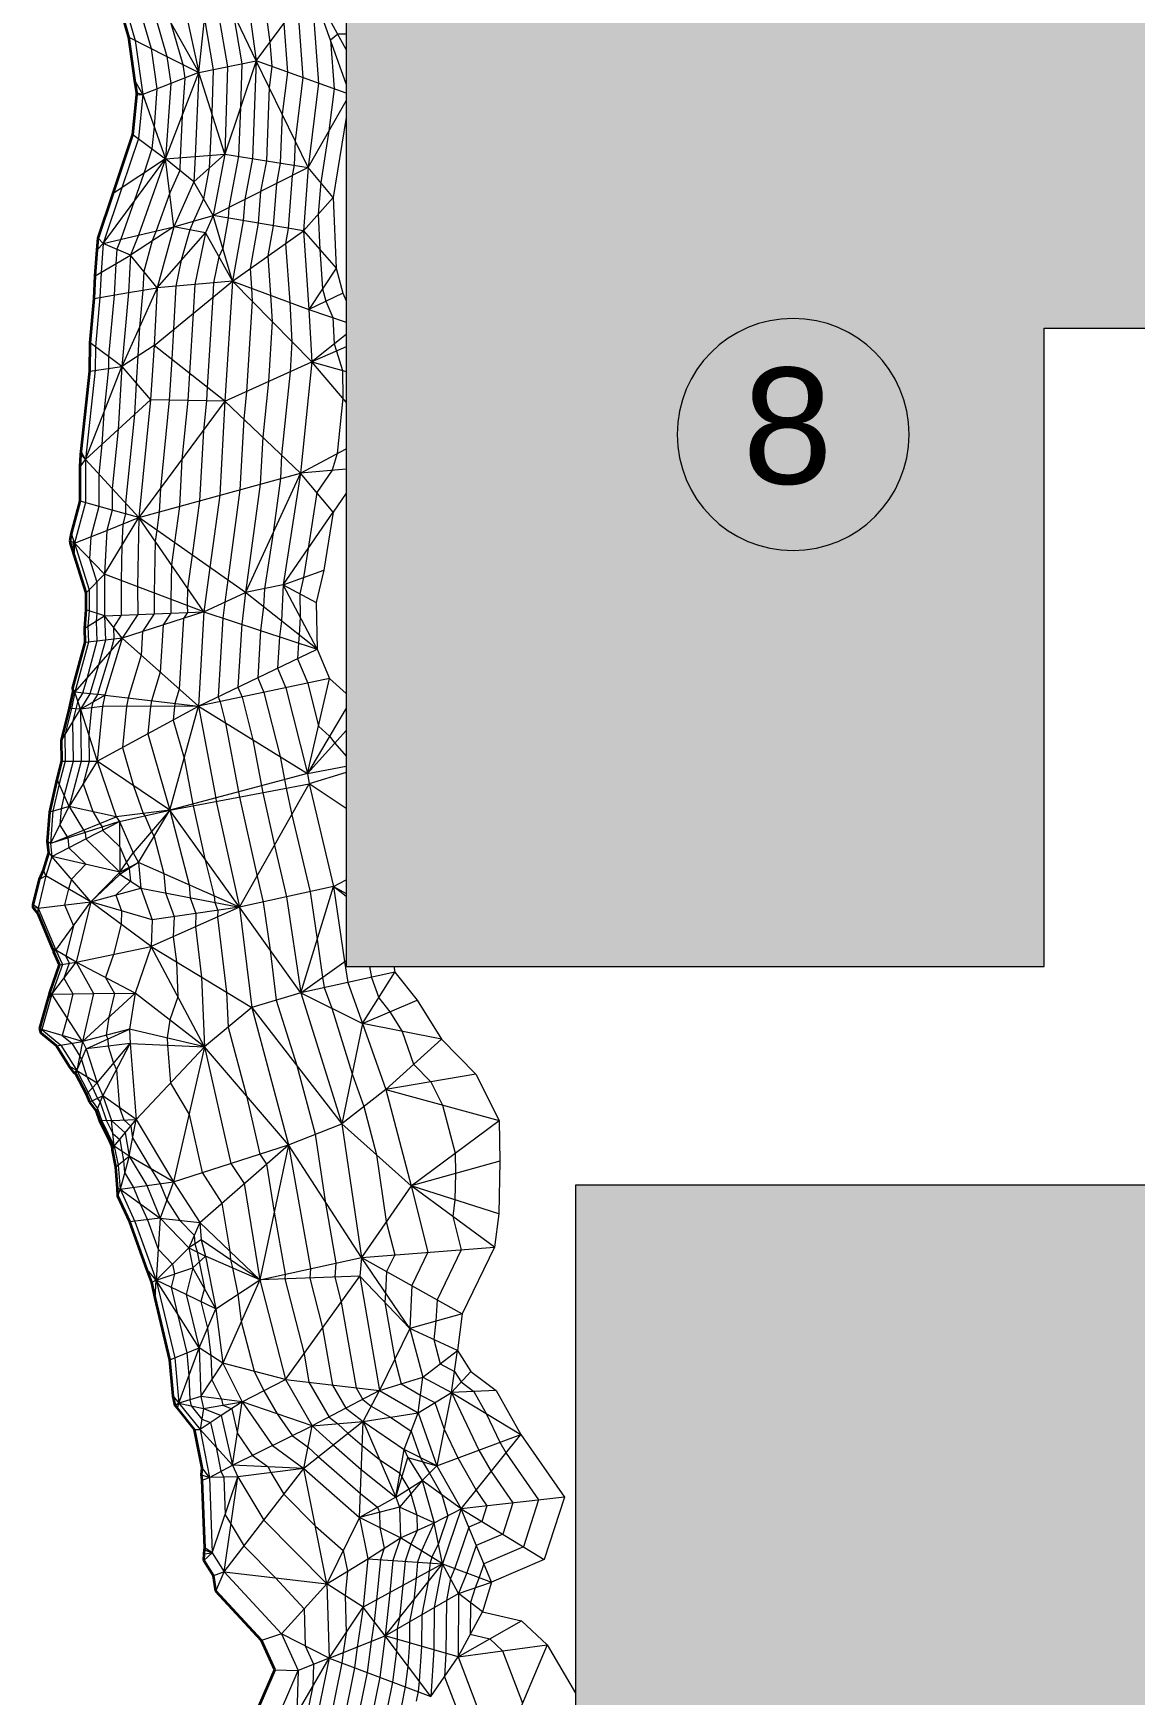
# Model space of a CAD drawing. Header units: millimetres. Extents: x -340184 to 563611, y -309449 to 515683.
# Drawn here: x 29548 to 143528, y 26495 to 198294 of the extents above; entities that cross this region are included whole.
import ezdxf

# ---------------------------------------------------------------- set-up
doc = ezdxf.new("R2010")
doc.units = ezdxf.units.MM
for name, color, linetype, lineweight in [('A-ANNO-NOTE', 131, 'Continuous', 9), ('A-DETL-GENF', 92, 'Continuous', 9), ('A-DETL-THIN', 151, 'Continuous', 9), ('C-TOPO', 7, 'Continuous', 9), ('C-TOPO-FOLD', 70, 'Continuous', 9), ('C-TOPO-MAJR', 7, 'Continuous', 35), ('C-TOPO-MINR', 7, 'Continuous', 9)]:
    doc.layers.add(name, color=color, linetype=linetype, lineweight=lineweight)
doc.styles.add('Arial', font='arial.ttf', dxfattribs={"height": 12000})

# ---------------------------------------------------------------- blocks, each defined once
blk = doc.blocks.new('tag ten be - tag ten be-1891504-BỐ TRÍ PHAO BÈ PA3')
at = {"layer": 'A-ANNO-NOTE'}
for start, end in [(360, 180), (180, 360)]:
    blk.add_arc((0, 0), 4, start, end, dxfattribs=at)

msp = doc.modelspace()

# ---------------------------------------------------------------- hatches: boundary and pattern name
at = {"layer": 'A-DETL-GENF'}
for points in [[(68409, 101789), (134151, 101789), (134151, 167784), (168724, 167784), (168724, 224031), (134151, 224031), (134151, 281789), (61923, 281789), (61923, 101789)], [(85665, -64811), (178855, -64811), (178855, -40811), (159885, -40811), (159885, 79189), (85665, 79189), (85665, -51149)]]:
    msp.add_hatch(color=8, dxfattribs=at).paths.add_polyline_path(points)

# ---------------------------------------------------------------- linework, layer by layer
at = {"layer": 'A-DETL-THIN'}
for p, q in [((61923, 281789), (61923, 101789)), ((134151, 101789), (134151, 167784)), ((134151, 167784), (168724, 167784)), ((61923, 101789), (134151, 101789)), ((159885, 79189), (85665, 79189)), ((85665, 79189), (85665, -64811))]:
    msp.add_line(p, q, dxfattribs=at)
at = {"layer": 'C-TOPO'}
for p, q in [((40904, 204465), (46672, 194224)), ((46672, 194224), (47854, 205368)), ((52615, 195430), (47854, 205368)), ((52615, 195430), (58322, 203151)), ((61923, 193045), (58322, 203151)), ((61923, 196613), (58322, 203151)), ((43383, 195891), (46672, 194224)), ((43235, 185292), (46672, 194224)), ((46672, 194224), (43775, 193094)), ((46672, 194224), (52615, 195430)), ((49358, 185801), (46672, 194224)), ((52615, 195430), (49358, 185801)), ((57994, 184404), (52615, 195430)), ((61923, 192110), (52615, 195430)), ((57994, 184404), (61923, 191303)), ((43235, 185292), (49358, 185801)), ((49358, 185801), (46182, 182923)), ((49358, 185801), (57994, 184404)), ((44104, 178284), (43235, 185292)), ((46182, 182923), (43235, 185292)), ((57994, 184404), (48158, 179438)), ((60592, 181294), (57994, 184404)), ((48158, 179438), (46182, 182923)), ((57502, 177856), (60592, 181294)), ((44104, 178284), (48158, 179438)), ((50162, 172673), (48158, 179438)), ((57502, 177856), (48158, 179438)), ((44104, 178284), (39599, 175341)), ((40440, 177427), (44104, 178284)), ((42367, 171968), (47372, 177661)), ((47372, 177661), (44104, 178284)), ((47372, 177661), (50162, 172673)), ((50162, 172673), (57502, 177856)), ((57502, 177856), (60878, 174002)), ((42367, 171968), (39599, 175341)), ((60878, 174002), (58070, 169740)), ((42367, 171968), (38710, 163828)), ((39403, 171474), (42367, 171968)), ((42049, 166021), (50162, 172673)), ((50162, 172673), (42367, 171968)), ((58364, 164302), (50162, 172673)), ((50162, 172673), (58070, 169740)), ((61570, 171426), (58070, 169740)), ((58070, 169740), (61923, 168429)), ((61923, 167149), (58364, 164302)), ((42049, 166021), (38710, 163828)), ((49390, 160239), (42049, 166021)), ((61923, 165864), (58364, 164302)), ((38710, 163828), (41701, 160403)), ((49390, 160239), (58364, 164302)), ((61923, 160152), (58364, 164302)), ((58364, 164302), (61923, 163324)), ((41701, 160403), (38337, 157306)), ((49390, 160239), (40490, 148210)), ((49390, 160239), (41701, 160403)), ((57210, 152823), (49390, 160239)), ((57210, 152823), (61923, 155316)), ((61923, 153235), (57210, 152823)), ((40490, 148210), (37731, 151210)), ((40490, 148210), (57210, 152823)), ((57210, 152823), (51511, 140458)), ((60579, 148767), (57210, 152823)), ((36924, 142355), (40490, 148210)), ((37161, 146883), (40490, 148210)), ((40490, 148210), (37719, 148986)), ((47209, 138473), (40490, 148210)), ((51511, 140458), (40490, 148210)), ((55424, 141266), (60579, 148767)), ((55424, 141266), (59629, 142772)), ((47209, 138473), (36924, 142355)), ((55424, 141266), (51511, 140458)), ((58941, 134610), (55424, 141266)), ((55424, 141266), (58826, 139426)), ((47209, 138473), (51511, 140458)), ((58941, 134610), (51511, 140458)), ((36934, 138038), (47209, 138473)), ((38760, 135747), (36934, 138038)), ((47209, 138473), (38760, 135747)), ((47209, 138473), (58941, 134610)), ((36316, 132948), (38760, 135747)), ((38760, 135747), (37015, 135538)), ((46634, 128699), (38760, 135747)), ((46634, 128699), (58941, 134610)), ((60216, 131561), (46634, 128699)), ((57928, 121765), (60216, 131561)), ((34442, 128389), (36966, 129845)), ((36966, 129845), (35419, 129997)), ((36966, 129845), (46634, 128699)), ((36731, 128663), (34442, 128389)), ((34442, 128389), (36174, 123037)), ((36174, 123037), (46634, 128699)), ((46634, 128699), (36731, 128663)), ((43683, 117944), (46634, 128699)), ((46634, 128699), (57928, 121765)), ((61923, 128502), (57928, 121765)), ((57928, 121765), (61923, 126201)), ((36174, 123037), (33269, 118349)), ((34511, 123029), (36174, 123037)), ((43683, 117944), (36174, 123037)), ((57928, 121765), (61923, 122515)), ((57928, 121765), (43683, 117944)), ((43683, 117944), (58114, 120674)), ((50902, 107923), (58114, 120674)), ((61923, 121847), (58114, 120674)), ((61923, 118147), (58114, 120674)), ((38134, 117271), (33269, 118349)), ((34744, 115886), (38134, 117271)), ((43683, 117944), (38134, 117271)), ((38478, 116802), (43683, 117944)), ((43683, 117944), (39874, 113558)), ((40443, 112544), (43683, 117944)), ((50902, 107923), (43683, 117944)), ((38478, 116802), (34916, 115651)), ((34978, 114988), (38478, 116802)), ((38478, 116802), (38517, 111557)), ((38517, 111557), (39874, 113558)), ((38517, 111557), (40443, 112544)), ((40443, 112544), (38528, 111309)), ((50902, 107923), (40443, 112544)), ((40700, 109898), (38528, 111309)), ((60621, 110064), (50902, 107923)), ((57225, 99080), (60621, 110064)), ((60621, 110064), (61923, 110741)), ((61923, 109018), (60621, 110064)), ((60621, 110064), (61923, 109347)), ((35509, 108481), (40700, 109898)), ((41758, 103850), (35509, 108481)), ((41856, 106632), (35509, 108481)), ((40700, 109898), (50902, 107923)), ((50902, 107923), (41758, 103850)), ((50902, 107923), (41856, 106632)), ((57225, 99080), (50902, 107923)), ((33983, 102244), (41758, 103850)), ((47288, 93502), (41758, 103850)), ((41758, 103850), (52165, 97553)), ((40099, 99045), (33983, 102244)), ((57225, 99080), (61923, 102433)), ((66972, 101194), (57225, 99080)), ((63635, 95887), (66972, 101194)), ((34660, 94037), (40099, 99045)), ((35790, 98988), (40099, 99045)), ((47288, 93502), (40099, 99045)), ((57225, 99080), (52165, 97553)), ((57225, 99080), (63635, 95887)), ((63635, 95887), (69263, 98299)), ((52165, 97553), (47288, 93502)), ((52165, 97553), (61494, 85536)), ((39508, 95325), (34660, 94037)), ((35029, 93269), (39508, 95325)), ((47288, 93502), (39508, 95325)), ((63635, 95887), (61494, 85536)), ((71795, 94291), (63635, 95887)), ((39579, 93839), (35029, 93269)), ((36157, 89758), (39579, 93839)), ((36759, 88411), (39579, 93839)), ((39579, 93839), (47288, 93502)), ((40197, 85983), (47288, 93502)), ((47288, 93502), (44050, 79517)), ((55975, 83368), (47288, 93502)), ((71795, 94291), (66022, 89076)), ((75360, 90669), (66022, 89076)), ((40197, 85983), (36759, 88411)), ((66022, 89076), (61494, 85536)), ((66022, 89076), (77775, 85866)), ((37641, 85867), (40197, 85983)), ((39066, 84597), (40197, 85983)), ((39478, 82193), (40197, 85983)), ((55975, 83368), (61494, 85536)), ((61494, 85536), (68642, 79126)), ((68642, 79126), (77775, 85866)), ((44050, 79517), (55975, 83368)), ((46782, 75315), (55975, 83368)), ((55975, 83368), (52987, 69399)), ((63507, 71724), (55975, 83368)), ((44050, 79517), (39478, 82193)), ((77829, 81664), (68642, 79126)), ((41293, 79144), (44050, 79517)), ((44050, 79517), (42672, 75759)), ((68642, 79126), (63507, 71724)), ((77283, 72765), (68642, 79126)), ((77724, 76232), (68642, 79126)), ((42672, 75759), (46782, 75315)), ((46782, 75315), (45635, 72708)), ((52987, 69399), (46782, 75315)), ((46939, 73517), (45635, 72708)), ((45635, 72708), (47368, 71856)), ((52987, 69399), (46939, 73517)), ((63507, 71724), (77283, 72765)), ((46075, 70642), (47368, 71856)), ((48442, 66411), (46075, 70642)), ((52987, 69399), (47368, 71856)), ((52987, 69399), (63507, 71724)), ((68512, 64366), (63507, 71724)), ((63507, 71724), (73937, 65889)), ((48442, 66411), (52987, 69399)), ((52987, 69399), (49162, 60797)), ((63348, 69764), (52987, 69399)), ((55642, 59088), (63348, 69764)), ((68512, 64366), (63348, 69764)), ((48442, 66411), (45358, 67886)), ((46715, 62368), (48442, 66411)), ((73937, 65889), (68512, 64366)), ((68512, 64366), (65390, 57941)), ((73457, 62086), (68512, 64366)), ((49162, 60797), (46715, 62368)), ((69870, 59324), (73457, 62086)), ((72826, 57759), (73457, 62086)), ((46887, 57339), (49162, 60797)), ((55642, 59088), (49162, 60797)), ((51176, 56778), (55642, 59088)), ((55642, 59088), (65390, 57941)), ((65390, 57941), (69870, 59324)), ((69388, 55645), (69870, 59324)), ((72826, 57759), (74815, 59927)), ((51176, 56778), (46887, 57339)), ((47165, 56083), (51176, 56778)), ((51176, 56778), (48998, 55355)), ((50161, 50234), (51176, 56778)), ((58428, 54303), (51176, 56778)), ((65390, 57941), (58428, 54303)), ((63674, 54734), (65390, 57941)), ((69388, 55645), (72826, 57759)), ((72826, 57759), (71300, 50166)), ((77447, 57966), (72826, 57759)), ((72826, 57759), (80017, 53410)), ((63674, 54734), (69388, 55645)), ((67930, 51846), (69388, 55645)), ((50161, 50234), (58428, 54303)), ((63674, 54734), (57540, 49897)), ((57540, 49897), (58428, 54303)), ((58428, 54303), (63674, 54734)), ((63313, 44840), (63674, 54734)), ((63674, 54734), (67056, 46939)), ((71300, 50166), (80017, 53410)), ((73829, 45720), (80017, 53410)), ((67056, 46939), (67930, 51846)), ((71300, 50166), (67930, 51846)), ((57540, 49897), (50161, 50234)), ((57540, 49897), (50736, 49041)), ((53425, 44543), (57540, 49897)), ((59945, 37960), (57540, 49897)), ((67056, 46939), (68326, 51033)), ((68326, 51033), (71300, 50166)), ((69799, 48643), (71300, 50166)), ((67056, 46939), (69799, 48643)), ((69799, 48643), (67460, 45905)), ((73829, 45720), (69799, 48643)), ((67056, 46939), (63313, 44840)), ((84503, 46939), (73829, 45720)), ((63313, 44840), (59945, 37960)), ((67460, 45905), (63313, 44840)), ((67538, 42727), (63313, 44840)), ((71046, 44257), (67460, 45905)), ((71046, 44257), (73829, 45720)), ((76961, 38133), (73829, 45720)), ((73829, 45720), (82425, 40487)), ((67538, 42727), (71046, 44257)), ((71898, 40048), (71046, 44257)), ((64183, 40560), (67538, 42727)), ((71898, 40048), (67538, 42727)), ((59945, 37960), (64183, 40560)), ((71898, 40048), (63703, 35541)), ((64183, 40560), (71898, 40048)), ((65951, 32575), (71898, 40048)), ((73563, 36983), (71898, 40048)), ((71898, 40048), (76961, 38133)), ((63703, 35541), (59945, 37960)), ((73563, 36983), (76961, 38133)), ((65951, 32575), (73563, 36983)), ((76022, 35087), (73563, 36983)), ((60156, 30282), (63703, 35541)), ((65951, 32575), (63703, 35541)), ((73503, 30406), (76022, 35087)), ((73503, 30406), (80078, 34152)), ((60156, 30282), (65951, 32575)), ((70681, 26325), (65951, 32575)), ((73503, 30406), (65951, 32575)), ((73503, 30406), (82714, 31642)), ((82714, 31642), (77636, 19594)), ((60156, 30282), (70681, 26325)), ((70681, 26325), (73503, 30406))]:
    msp.add_line(p, q, dxfattribs=at)
at = {"layer": 'C-TOPO', "lineweight": 35}
for p, q in [((39435, 197891), (38444, 201320)), ((40062, 193416), (39435, 197891)), ((40286, 192142), (40062, 193416)), ((39873, 187816), (40273, 191928)), ((40273, 191928), (40286, 192142)), ((37829, 181709), (39873, 187816)), ((36266, 177120), (37829, 181709)), ((36150, 175912), (36266, 177120)), ((35964, 173201), (36150, 175912)), ((35847, 170881), (35964, 173201)), ((35430, 166293), (35847, 170881)), ((35423, 163368), (35430, 166293)), ((34525, 155057), (35423, 163368)), ((34414, 153475), (34478, 154722)), ((34478, 154722), (34525, 155057)), ((34395, 149917), (34414, 153475)), ((33502, 146553), (34395, 149917)), ((33375, 145807), (33502, 146553)), ((33446, 145416), (33375, 145807)), ((33618, 144928), (33446, 145416)), ((33819, 144270), (33618, 144928)), ((35027, 140416), (33819, 144270)), ((35032, 138689), (35027, 140416)), ((34873, 136787), (35032, 138689)), ((34922, 135287), (34873, 136787)), ((33663, 130626), (34922, 135287)), ((33699, 130283), (33663, 130626)), ((33307, 128479), (33658, 130052)), ((33658, 130052), (33697, 130182)), ((33697, 130182), (33699, 130283)), ((32488, 125163), (33307, 128479)), ((32515, 123019), (32488, 125163)), ((32019, 121148), (32515, 123019)), ((31252, 117752), (32019, 121148)), ((31041, 114736), (31252, 117752)), ((30599, 111748), (31153, 113541)), ((31153, 113541), (31041, 114736)), ((30184, 110840), (30599, 111748)), ((29548, 108166), (30184, 110840)), ((29554, 107868), (29548, 108166)), ((30064, 107234), (29554, 107868)), ((31526, 103754), (30064, 107234)), ((31679, 103386), (31526, 103754)), ((31676, 103295), (31679, 103386)), ((32277, 101969), (31676, 103295)), ((31306, 99194), (32277, 101969)), ((30225, 95392), (31062, 98304)), ((31062, 98304), (31163, 98660)), ((31163, 98660), (31266, 99075)), ((31266, 99075), (31306, 99194)), ((30381, 94893), (30225, 95392)), ((31961, 93593), (30381, 94893)), ((33274, 91488), (31961, 93593)), ((33763, 90842), (33274, 91488)), ((33987, 90616), (33763, 90842)), ((35052, 88588), (33987, 90616)), ((35413, 87780), (35052, 88588)), ((36083, 86841), (35413, 87780)), ((36435, 85823), (36083, 86841)), ((37474, 83727), (36435, 85823)), ((37728, 83173), (37474, 83727)), ((37745, 82828), (37728, 83173)), ((38103, 81071), (37745, 82828)), ((38286, 78832), (38103, 81071)), ((38317, 78042), (38286, 78832)), ((39536, 75379), (38317, 78042)), ((41308, 70515), (39536, 75379)), ((41818, 69109), (41308, 70515)), ((42157, 67551), (41818, 69109)), ((43699, 61130), (42157, 67551)), ((44034, 57379), (43699, 61130)), ((44242, 56399), (44034, 57379)), ((44483, 56112), (44242, 56399)), ((46243, 53939), (44483, 56112)), ((47015, 49950), (46243, 53939)), ((46972, 49244), (47015, 49950)), ((47043, 48679), (46972, 49244)), ((47306, 41694), (47043, 48679)), ((47223, 41082), (47287, 41497)), ((47287, 41497), (47306, 41694)), ((47205, 40376), (47223, 41082)), ((48193, 38779), (47205, 40376)), ((48432, 37208), (48193, 38779)), ((53170, 32101), (48432, 37208)), ((54546, 29071), (53170, 32101)), ((52387, 24071), (54546, 29071))]:
    msp.add_line(p, q, dxfattribs=at)
at = {"layer": 'C-TOPO-FOLD'}
for p, q in [((39435, 197891), (43383, 195891)), ((40877, 191964), (40062, 193416)), ((43775, 193094), (40877, 191964)), ((40273, 191928), (40877, 191964)), ((40286, 192142), (40877, 191964)), ((40877, 191964), (43235, 185292)), ((39873, 187816), (43235, 185292)), ((36776, 176570), (43235, 185292)), ((43235, 185292), (37829, 181709)), ((36776, 176570), (36266, 177120)), ((36776, 176570), (40440, 177427)), ((35964, 173201), (39599, 175341)), ((36776, 176570), (36150, 175912)), ((39599, 175341), (36776, 176570)), ((35847, 170881), (39403, 171474)), ((38710, 163828), (35430, 166293)), ((34972, 154210), (38710, 163828)), ((35423, 163368), (38710, 163828)), ((38337, 157306), (34972, 154210)), ((34972, 154210), (34478, 154722)), ((34972, 154210), (34525, 155057)), ((34414, 153475), (34972, 154210)), ((37731, 151210), (34972, 154210)), ((37719, 148986), (34395, 149917)), ((33833, 145556), (33502, 146553)), ((33833, 145556), (37161, 146883)), ((33833, 145556), (33375, 145807)), ((33446, 145416), (33833, 145556)), ((33618, 144928), (33833, 145556)), ((33819, 144270), (33833, 145556)), ((33833, 145556), (36924, 142355)), ((36924, 142355), (35027, 140416)), ((34873, 136787), (36934, 138038)), ((36934, 138038), (35032, 138689)), ((37015, 135538), (34922, 135287)), ((33872, 130150), (36316, 132948)), ((33872, 130150), (33663, 130626)), ((33872, 130150), (33658, 130052)), ((33697, 130182), (33872, 130150)), ((33872, 130150), (33699, 130283)), ((34442, 128389), (33872, 130150)), ((35419, 129997), (33872, 130150)), ((32488, 125163), (34442, 128389)), ((34442, 128389), (33307, 128479)), ((32515, 123019), (34511, 123029)), ((33269, 118349), (32019, 121148)), ((33269, 118349), (31252, 117752)), ((31354, 114501), (33269, 118349)), ((31354, 114501), (34744, 115886)), ((34916, 115651), (31354, 114501)), ((31354, 114501), (31041, 114736)), ((31153, 113541), (31479, 113173)), ((31479, 113173), (34978, 114988)), ((30863, 111181), (30599, 111748)), ((35509, 108481), (31479, 113173)), ((38517, 111557), (31479, 113173)), ((30184, 110840), (30863, 111181)), ((35509, 108481), (30863, 111181)), ((35509, 108481), (38517, 111557)), ((30068, 107839), (35509, 108481)), ((31894, 103488), (35509, 108481)), ((30068, 107839), (29548, 108166)), ((30068, 107839), (29554, 107868)), ((30064, 107234), (30068, 107839)), ((31526, 103754), (31894, 103488)), ((31894, 103488), (31676, 103295)), ((31679, 103386), (31894, 103488)), ((33983, 102244), (31894, 103488)), ((31482, 98931), (33983, 102244)), ((32277, 101969), (33983, 102244)), ((31062, 98304), (31482, 98931)), ((31163, 98660), (31482, 98931)), ((31482, 98931), (31266, 99075)), ((31482, 98931), (31306, 99194)), ((31482, 98931), (35790, 98988)), ((34660, 94037), (31482, 98931)), ((30436, 95292), (30225, 95392)), ((30381, 94893), (30436, 95292)), ((34660, 94037), (30436, 95292)), ((31961, 93593), (34660, 94037)), ((34660, 94037), (34053, 91036)), ((34053, 91036), (35029, 93269)), ((34053, 91036), (33274, 91488)), ((33763, 90842), (34053, 91036)), ((33987, 90616), (34053, 91036)), ((34053, 91036), (36157, 89758)), ((35052, 88588), (36157, 89758)), ((36759, 88411), (35413, 87780)), ((36083, 86841), (36759, 88411)), ((37641, 85867), (36435, 85823)), ((37935, 83210), (37641, 85867)), ((37935, 83210), (39066, 84597)), ((37474, 83727), (37935, 83210)), ((37935, 83210), (37728, 83173)), ((37935, 83210), (37745, 82828)), ((39478, 82193), (37935, 83210)), ((38103, 81071), (39478, 82193)), ((39478, 82193), (38535, 78771)), ((38535, 78771), (41293, 79144)), ((38535, 78771), (38286, 78832)), ((38317, 78042), (38535, 78771)), ((38535, 78771), (42672, 75759)), ((42672, 75759), (39536, 75379)), ((42672, 75759), (42274, 69362)), ((45635, 72708), (42274, 69362)), ((42274, 69362), (41308, 70515)), ((42274, 69362), (46075, 70642)), ((42274, 69362), (41818, 69109)), ((42157, 67551), (42274, 69362)), ((46715, 62368), (42274, 69362)), ((45358, 67886), (42274, 69362)), ((43699, 61130), (46715, 62368)), ((44620, 56648), (46715, 62368)), ((44034, 57379), (44620, 56648)), ((46887, 57339), (44620, 56648)), ((44620, 56648), (44242, 56399)), ((44483, 56112), (44620, 56648)), ((44620, 56648), (47165, 56083)), ((47165, 56083), (46820, 53932)), ((48998, 55355), (46820, 53932)), ((46243, 53939), (46820, 53932)), ((50161, 50234), (46820, 53932)), ((47785, 48946), (47015, 49950)), ((47785, 48946), (50161, 50234)), ((46972, 49244), (47785, 48946)), ((47043, 48679), (47785, 48946)), ((50736, 49041), (47785, 48946)), ((48077, 41185), (50736, 49041)), ((49311, 39189), (50736, 49041)), ((49311, 39189), (53425, 44543)), ((47287, 41497), (48077, 41185)), ((48077, 41185), (47306, 41694)), ((47205, 40376), (48077, 41185)), ((47223, 41082), (48077, 41185)), ((49311, 39189), (48193, 38779)), ((48432, 37208), (49311, 39189)), ((49311, 39189), (59945, 37960)), ((55233, 32806), (59945, 37960)), ((55233, 32806), (53170, 32101)), ((60156, 30282), (55233, 32806)), ((56826, 24529), (60156, 30282)), ((60156, 30282), (56954, 29018)), ((54254, 22768), (56954, 29018)), ((54546, 29071), (56954, 29018))]:
    msp.add_line(p, q, dxfattribs=at)
at = {"layer": 'C-TOPO-MAJR', "lineweight": 9}
for p, q in [((40904, 204465), (43383, 195891)), ((44379, 204916), (46672, 194224)), ((47854, 205368), (49643, 194827)), ((51343, 204629), (52615, 195430)), ((58322, 203151), (59075, 193126)), ((38854, 201844), (40093, 197557)), ((55468, 199291), (55845, 194278)), ((40093, 197557), (40877, 191964)), ((43383, 195891), (43775, 193094)), ((46672, 194224), (46297, 185546)), ((49643, 194827), (49358, 185801)), ((52615, 195430), (52237, 185335)), ((55845, 194278), (55304, 189917)), ((43775, 193094), (43235, 185292)), ((59075, 193126), (57994, 184404)), ((40877, 191964), (40434, 187395)), ((55304, 189917), (55115, 184870)), ((61923, 189592), (60592, 181294)), ((40434, 187395), (38730, 182306)), ((46297, 185546), (46182, 182923)), ((49358, 185801), (48158, 179438)), ((43235, 185292), (40440, 177427)), ((52237, 185335), (51437, 181093)), ((55115, 184870), (54715, 182749)), ((57994, 184404), (57502, 177856)), ((38730, 182306), (36776, 176570)), ((46182, 182923), (44104, 178284)), ((54715, 182749), (54387, 178384)), ((51437, 181093), (51273, 178911)), ((60592, 181294), (60878, 174002)), ((48158, 179438), (47372, 177661)), ((51273, 178911), (50162, 172673)), ((40440, 177427), (39599, 175341)), ((44104, 178284), (42367, 171968)), ((47372, 177661), (46264, 172320)), ((54387, 178384), (53832, 175265)), ((57502, 177856), (58070, 169740)), ((36776, 176570), (36570, 173558)), ((39599, 175341), (39403, 171474)), ((53832, 175265), (54116, 171207)), ((36570, 173558), (36439, 170980)), ((60878, 174002), (61570, 171426)), ((42367, 171968), (42049, 166021)), ((46264, 172320), (46105, 169347)), ((50162, 172673), (49390, 160239)), ((36439, 170980), (35977, 165882)), ((39403, 171474), (38710, 163828)), ((54116, 171207), (54263, 168487)), ((61570, 171426), (61923, 170617)), ((46105, 169347), (45720, 163130)), ((54263, 168487), (53877, 162271)), ((58070, 169740), (58364, 164302)), ((35977, 165882), (35971, 163444)), ((42049, 166021), (41701, 160403)), ((35971, 163444), (34972, 154210)), ((38710, 163828), (38337, 157306)), ((58364, 164302), (57210, 152823)), ((45720, 163130), (45546, 160321)), ((53877, 162271), (53300, 156531)), ((41701, 160403), (40490, 148210)), ((45546, 160321), (44940, 154224)), ((49390, 160239), (48850, 150516)), ((38337, 157306), (37731, 151210)), ((53300, 156531), (53030, 151670)), ((34972, 154210), (34949, 149762)), ((44940, 154224), (44670, 149363)), ((37731, 151210), (37719, 148986)), ((53030, 151670), (51511, 140458)), ((57210, 152823), (55424, 141266)), ((34949, 149762), (33833, 145556)), ((48850, 150516), (47837, 143042)), ((61923, 150724), (60579, 148767)), ((37719, 148986), (37161, 146883)), ((40490, 148210), (40352, 141061)), ((44670, 149363), (44164, 145626)), ((60579, 148767), (59629, 142772)), ((37161, 146883), (36924, 142355)), ((33833, 145556), (35343, 140739)), ((44164, 145626), (43849, 143341)), ((43849, 143341), (43780, 139767)), ((47837, 143042), (47209, 138473)), ((59629, 142772), (58826, 139426)), ((36924, 142355), (36934, 138038)), ((40352, 141061), (40359, 138183)), ((55424, 141266), (55226, 137534)), ((35343, 140739), (35349, 138580)), ((43780, 139767), (43784, 138328)), ((51511, 140458), (51119, 137185)), ((58826, 139426), (58941, 134610)), ((35349, 138580), (35217, 136996)), ((36934, 138038), (37015, 135538)), ((40359, 138183), (38760, 135747)), ((43784, 138328), (42984, 137110)), ((47209, 138473), (46634, 128699)), ((55226, 137534), (55030, 135898)), ((35217, 136996), (35271, 135329)), ((38760, 135747), (36966, 129845)), ((42984, 137110), (42697, 132223)), ((51119, 137185), (50737, 130669)), ((55030, 135898), (54839, 132639)), ((35271, 135329), (33872, 130150)), ((37015, 135538), (36316, 132948)), ((58941, 134610), (60216, 131561)), ((36316, 132948), (35419, 129997)), ((54839, 132639), (55689, 130607)), ((42697, 132223), (41800, 129272)), ((50737, 130669), (51162, 129653)), ((55689, 130607), (57928, 121765)), ((60216, 131561), (61923, 130011)), ((33872, 130150), (33496, 128464)), ((35419, 129997), (34442, 128389)), ((36966, 129845), (36731, 128663)), ((41800, 129272), (41683, 128681)), ((51162, 129653), (52281, 125232)), ((33496, 128464), (32814, 125701)), ((34442, 128389), (34511, 123029)), ((36731, 128663), (36174, 123037)), ((41683, 128681), (41404, 125868)), ((46634, 128699), (48432, 119217)), ((32814, 125701), (32848, 123021)), ((41404, 125868), (43683, 117944)), ((52281, 125232), (53180, 120491)), ((32848, 123021), (32227, 120681)), ((34511, 123029), (33269, 118349)), ((36174, 123037), (38134, 117271)), ((32227, 120681), (31588, 117851)), ((53180, 120491), (53304, 119764)), ((57928, 121765), (58114, 120674)), ((58114, 120674), (60621, 110064)), ((48432, 119217), (48493, 118854)), ((48493, 118854), (50902, 107923)), ((53304, 119764), (54508, 114299)), ((31588, 117851), (31354, 114501)), ((33269, 118349), (34744, 115886)), ((38134, 117271), (38478, 116802)), ((43683, 117944), (45673, 110233)), ((34744, 115886), (34916, 115651)), ((34916, 115651), (34978, 114988)), ((38478, 116802), (39874, 113558)), ((31354, 114501), (31479, 113173)), ((34978, 114988), (38517, 111557)), ((39874, 113558), (40443, 112544)), ((54508, 114299), (55761, 108994)), ((31479, 113173), (30863, 111181)), ((40443, 112544), (40700, 109898)), ((30863, 111181), (30068, 107839)), ((35509, 108481), (38528, 111309)), ((38528, 111309), (38517, 111557)), ((45673, 110233), (45801, 108910)), ((60621, 110064), (61745, 102306)), ((35509, 108481), (33983, 102244)), ((40700, 109898), (41856, 106632)), ((45801, 108910), (46379, 107277)), ((55761, 108994), (57225, 99080)), ((30068, 107839), (31894, 103488)), ((41856, 106632), (41758, 103850)), ((46379, 107277), (46330, 105886)), ((50902, 107923), (52165, 97553)), ((46330, 105886), (46961, 100701)), ((31894, 103488), (32562, 102015)), ((41758, 103850), (40099, 99045)), ((32562, 102015), (31482, 98931)), ((33983, 102244), (35790, 98988)), ((61745, 102306), (62098, 100137)), ((66874, 101789), (66972, 101194)), ((46961, 100701), (47288, 93502)), ((62098, 100137), (63635, 95887)), ((66972, 101194), (69263, 98299)), ((31482, 98931), (30436, 95292)), ((35790, 98988), (34660, 94037)), ((40099, 99045), (39508, 95325)), ((57225, 99080), (61494, 85536)), ((69263, 98299), (71795, 94291)), ((52165, 97553), (55975, 83368)), ((30436, 95292), (32411, 93667)), ((39508, 95325), (39579, 93839)), ((63635, 95887), (66022, 89076)), ((32411, 93667), (34053, 91036)), ((34660, 94037), (35029, 93269)), ((35029, 93269), (36157, 89758)), ((39579, 93839), (40197, 85983)), ((47288, 93502), (50013, 81442)), ((71795, 94291), (75360, 90669)), ((34053, 91036), (35236, 88783)), ((36157, 89758), (36759, 88411)), ((75360, 90669), (77775, 85866)), ((35236, 88783), (35638, 87885)), ((35638, 87885), (36195, 87102)), ((36759, 88411), (37641, 85867)), ((66022, 89076), (68642, 79126)), ((36195, 87102), (36636, 85830)), ((40197, 85983), (44050, 79517)), ((36636, 85830), (37935, 83210)), ((37641, 85867), (39066, 84597)), ((39066, 84597), (39478, 82193)), ((61494, 85536), (63507, 71724)), ((77775, 85866), (77829, 81664)), ((37935, 83210), (38332, 81258)), ((55975, 83368), (58247, 70561)), ((38332, 81258), (38535, 78771)), ((39478, 82193), (41293, 79144)), ((50013, 81442), (51379, 79342)), ((77829, 81664), (77724, 76232)), ((41293, 79144), (42672, 75759)), ((44050, 79517), (46782, 75315)), ((51379, 79342), (52987, 69399)), ((68642, 79126), (70395, 72244)), ((38535, 78771), (40059, 75443)), ((42672, 75759), (45635, 72708)), ((77724, 76232), (77283, 72765)), ((40059, 75443), (42274, 69362)), ((46782, 75315), (46939, 73517)), ((45635, 72708), (46075, 70642)), ((46939, 73517), (47368, 71856)), ((70395, 72244), (68722, 68806)), ((77283, 72765), (73937, 65889)), ((46075, 70642), (45358, 67886)), ((47368, 71856), (48442, 66411)), ((58247, 70561), (58168, 69582)), ((63507, 71724), (63348, 69764)), ((42274, 69362), (44202, 61337)), ((52987, 69399), (55642, 59088)), ((58168, 69582), (59495, 64426)), ((63348, 69764), (65390, 57941)), ((68722, 68806), (68512, 64366)), ((45358, 67886), (46715, 62368)), ((48442, 66411), (49162, 60797)), ((73937, 65889), (73457, 62086)), ((59495, 64426), (60516, 58514)), ((68512, 64366), (69870, 59324)), ((46715, 62368), (46887, 57339)), ((73457, 62086), (74815, 59927)), ((44202, 61337), (44620, 56648)), ((49162, 60797), (51176, 56778)), ((55642, 59088), (58428, 54303)), ((60516, 58514), (61909, 56122)), ((69870, 59324), (72826, 57759)), ((74815, 59927), (77447, 57966)), ((46887, 57339), (47165, 56083)), ((51176, 56778), (54295, 52268)), ((65390, 57941), (69388, 55645)), ((72826, 57759), (75658, 51788)), ((77447, 57966), (80017, 53410)), ((44620, 56648), (46820, 53932)), ((47165, 56083), (48998, 55355)), ((48998, 55355), (50161, 50234)), ((61909, 56122), (63674, 54734)), ((69388, 55645), (71300, 50166)), ((46820, 53932), (47785, 48946)), ((58428, 54303), (60607, 52316)), ((63674, 54734), (67930, 51846)), ((80017, 53410), (84503, 46939)), ((54295, 52268), (57540, 49897)), ((60607, 52316), (63493, 49787)), ((67930, 51846), (68326, 51033)), ((75658, 51788), (76923, 49565)), ((50161, 50234), (50736, 49041)), ((57540, 49897), (63313, 44840)), ((68326, 51033), (69799, 48643)), ((71300, 50166), (73829, 45720)), ((47785, 48946), (48077, 41185)), ((50736, 49041), (53425, 44543)), ((63493, 49787), (67056, 46939)), ((69799, 48643), (71046, 44257)), ((76923, 49565), (79166, 46330)), ((67056, 46939), (67460, 45905)), ((84503, 46939), (82425, 40487)), ((63313, 44840), (64183, 40560)), ((67460, 45905), (67538, 42727)), ((73829, 45720), (71898, 40048)), ((79166, 46330), (78127, 43104)), ((53425, 44543), (59945, 37960)), ((71046, 44257), (69718, 41387)), ((78127, 43104), (75395, 41927)), ((67538, 42727), (66755, 40389)), ((69718, 41387), (69327, 40219)), ((75395, 41927), (74429, 39090)), ((48077, 41185), (49311, 39189)), ((64183, 40560), (63703, 35541)), ((66755, 40389), (66435, 37043)), ((69327, 40219), (69167, 38546)), ((71898, 40048), (71026, 35514)), ((82425, 40487), (76961, 38133)), ((49311, 39189), (55233, 32806)), ((59945, 37960), (60156, 30282)), ((69167, 38546), (68925, 36312)), ((74429, 39090), (73563, 36983)), ((76961, 38133), (76022, 35087)), ((66435, 37043), (65951, 32575)), ((68925, 36312), (68488, 34045)), ((73563, 36983), (73503, 30406)), ((63703, 35541), (63053, 31428)), ((71026, 35514), (70985, 31129)), ((76022, 35087), (80078, 34152)), ((55233, 32806), (56954, 29018)), ((68488, 34045), (68468, 31852)), ((80078, 34152), (82714, 31642)), ((63053, 31428), (62787, 29292)), ((65951, 32575), (65418, 28303)), ((68468, 31852), (68316, 29450)), ((70985, 31129), (70681, 26325)), ((82714, 31642), (85665, 26665)), ((60156, 30282), (58577, 22502)), ((62787, 29292), (61603, 23458)), ((68316, 29450), (68049, 27314)), ((73503, 30406), (77636, 19594)), ((56954, 29018), (56826, 24529)), ((65418, 28303), (64629, 24414)), ((68049, 27314), (67655, 25369))]:
    msp.add_line(p, q, dxfattribs=at)
at = {"layer": 'C-TOPO-MINR'}
for p, q in [((39879, 203155), (41738, 196724)), ((53088, 204259), (54041, 197360)), ((56895, 201221), (57460, 193702)), ((43788, 199344), (45027, 195057)), ((47263, 199796), (48158, 194526)), ((50234, 200399), (51129, 195129)), ((61051, 198197), (60314, 197562)), ((61923, 198214), (61051, 198197)), ((41738, 196724), (42326, 192529)), ((54041, 197360), (54230, 194854)), ((60314, 197562), (60690, 192550)), ((45027, 195057), (45223, 193659)), ((48158, 194526), (48015, 190012)), ((51129, 195129), (50986, 190615)), ((54230, 194854), (53959, 192674)), ((42326, 192529), (42056, 188628)), ((45223, 193659), (44953, 189758)), ((53959, 192674), (53676, 185102)), ((57460, 193702), (56649, 187161)), ((60690, 192550), (60149, 188189)), ((44953, 189758), (44766, 185419)), ((48015, 190012), (47827, 185673)), ((50986, 190615), (50798, 185568)), ((42056, 188628), (41834, 186344)), ((60149, 188189), (59293, 182849)), ((41834, 186344), (40982, 183799)), ((47827, 185673), (47770, 184362)), ((50798, 185568), (49798, 180266)), ((56649, 187161), (56554, 184637)), ((44709, 184107), (43670, 181788)), ((44766, 185419), (44709, 184107)), ((47770, 184362), (47170, 181180)), ((53676, 185102), (53076, 181921)), ((56554, 184637), (56354, 183576)), ((40982, 183799), (40006, 180931)), ((56354, 183576), (55945, 178120)), ((59293, 182849), (59047, 179575)), ((40006, 180931), (38608, 176999)), ((43670, 181788), (42272, 177856)), ((47170, 181180), (46131, 178861)), ((53076, 181921), (52830, 178647)), ((46131, 178861), (45738, 177972)), ((49716, 179175), (49160, 176056)), ((49798, 180266), (49716, 179175)), ((59047, 179575), (59190, 175929)), ((38608, 176999), (38188, 175956)), ((42272, 177856), (41851, 176813)), ((45738, 177972), (44869, 174814)), ((52830, 178647), (51997, 173969)), ((55945, 178120), (55667, 176561)), ((38188, 175956), (38084, 174450)), ((41851, 176813), (40983, 173655)), ((49160, 176056), (48767, 175167)), ((55667, 176561), (56093, 170473)), ((59190, 175929), (59474, 171871)), ((38084, 174450), (37921, 171227)), ((40983, 173655), (40885, 171721)), ((44869, 174814), (44316, 172144)), ((48767, 175167), (48213, 172497)), ((51997, 173969), (52139, 171940)), ((44316, 172144), (44077, 167684)), ((48213, 172497), (48134, 171010)), ((52139, 171940), (52212, 170580)), ((59474, 171871), (59820, 170583)), ((37921, 171227), (37343, 164855)), ((40885, 171721), (40538, 167898)), ((48134, 171010), (47555, 161685)), ((52212, 170580), (51634, 161255)), ((56093, 170473), (56314, 166395)), ((59820, 170583), (60558, 168894)), ((60558, 168894), (60705, 166175)), ((40538, 167898), (40379, 164924)), ((44077, 167684), (43884, 164576)), ((56314, 166395), (56121, 163286)), ((60705, 166175), (60917, 165423)), ((60917, 165423), (61557, 163425)), ((37340, 163636), (36841, 159019)), ((37343, 164855), (37340, 163636)), ((40379, 164924), (40205, 162115)), ((43884, 164576), (43623, 160362)), ((56121, 163286), (55255, 154677)), ((61557, 163425), (61570, 160564)), ((40205, 162115), (40019, 158855)), ((47555, 161685), (47468, 160280)), ((43623, 160362), (42715, 151217)), ((47468, 160280), (47165, 157232)), ((51634, 161255), (51345, 158385)), ((61570, 160564), (60993, 154824)), ((36841, 159019), (36654, 155758)), ((40019, 158855), (39110, 149710)), ((51345, 158385), (50940, 151093)), ((47165, 157232), (46760, 149940)), ((36654, 155758), (36352, 152710)), ((55255, 154677), (55120, 152246)), ((60993, 154824), (60484, 153109)), ((60484, 153109), (58895, 150795)), ((36352, 152710), (36334, 149374)), ((42715, 151217), (42580, 148786)), ((55120, 152246), (54361, 146640)), ((39110, 149710), (39105, 148598)), ((46760, 149940), (46001, 144334)), ((50940, 151093), (49674, 141750)), ((58895, 150795), (58002, 145017)), ((36334, 149374), (35497, 146220)), ((39105, 148598), (38826, 147546)), ((42580, 148786), (42327, 146918)), ((35497, 146220), (35378, 143956)), ((38826, 147546), (38707, 145282)), ((42327, 146918), (42170, 145776)), ((54361, 146640), (53468, 140862)), ((38707, 145282), (38638, 141708)), ((42170, 145776), (42066, 140414)), ((46001, 144334), (45529, 140907)), ((58002, 145017), (57527, 142019)), ((35378, 143956), (36134, 141547)), ((36134, 141547), (36141, 138309)), ((38638, 141708), (38647, 138110)), ((45529, 140907), (45495, 139120)), ((49674, 141750), (49360, 139466)), ((57527, 142019), (57125, 140346)), ((42066, 140414), (42071, 138255)), ((49360, 139466), (49164, 137829)), ((53468, 140862), (53369, 138996)), ((57125, 140346), (57183, 137938)), ((36141, 138309), (36075, 137517)), ((36075, 137517), (36143, 135433)), ((38647, 138110), (37847, 136892)), ((42071, 138255), (40872, 136428)), ((45096, 137792), (44666, 130461)), ((45496, 138401), (45096, 137792)), ((45495, 139120), (45496, 138401)), ((49164, 137829), (48685, 129684)), ((53369, 138996), (53075, 136541)), ((57183, 137938), (57083, 136072)), ((37847, 136892), (37888, 135642)), ((40872, 136428), (40728, 133985)), ((53075, 136541), (52788, 131654)), ((57083, 136072), (56985, 135254)), ((36143, 135433), (35094, 131549)), ((37538, 134347), (36193, 129921)), ((37888, 135642), (37538, 134347)), ((56985, 135254), (56890, 133625)), ((40728, 133985), (39383, 129558)), ((56890, 133625), (57953, 131084)), ((35094, 131549), (34646, 130073)), ((52788, 131654), (53425, 130130)), ((57953, 131084), (59072, 126663)), ((34157, 129269), (33969, 128426)), ((34646, 130073), (34157, 129269)), ((35704, 129117), (35587, 128526)), ((36193, 129921), (35704, 129117)), ((39383, 129558), (39207, 128672)), ((44217, 128985), (44159, 128690)), ((44666, 130461), (44217, 128985)), ((48685, 129684), (48898, 129176)), ((48898, 129176), (49458, 126965)), ((53425, 130130), (55105, 123499)), ((33969, 128426), (33628, 127045)), ((35587, 128526), (35308, 125713)), ((39207, 128672), (38789, 124453)), ((44159, 128690), (44019, 127283)), ((44019, 127283), (45159, 123321)), ((33628, 127045), (33679, 123025)), ((35308, 125713), (35342, 123033)), ((49458, 126965), (50806, 119854)), ((59072, 126663), (60217, 125624)), ((60217, 125624), (60743, 124891)), ((38789, 124453), (39929, 120490)), ((60743, 124891), (61923, 123546)), ((33679, 123025), (32748, 119515)), ((35342, 123033), (34722, 120693)), ((45159, 123321), (46057, 118580)), ((55105, 123499), (55554, 121128)), ((34722, 120693), (35702, 117810)), ((39929, 120490), (40909, 117607)), ((55554, 121128), (55709, 120219)), ((32748, 119515), (32429, 118100)), ((46057, 118580), (46088, 118399)), ((50806, 119854), (50899, 119309)), ((50899, 119309), (52705, 111111)), ((55709, 120219), (56311, 117487)), ((32429, 118100), (32312, 116425)), ((35702, 117810), (36439, 116579)), ((40909, 117607), (41081, 117373)), ((41081, 117373), (41779, 115751)), ((46088, 118399), (47292, 112933)), ((56311, 117487), (58191, 109529)), ((32312, 116425), (33049, 115193)), ((33049, 115193), (33135, 115076)), ((36439, 116579), (36697, 116227)), ((36697, 116227), (36728, 115895)), ((36728, 115895), (38498, 114180)), ((41779, 115751), (42063, 115244)), ((42063, 115244), (43058, 111389)), ((33135, 115076), (33228, 114081)), ((33228, 114081), (34998, 112365)), ((38498, 114180), (39196, 112557)), ((34998, 112365), (33494, 110827)), ((39196, 112557), (39480, 112050)), ((39480, 112050), (39486, 111927)), ((39486, 111927), (39614, 110604)), ((47292, 112933), (48287, 109078)), ((33494, 110827), (33186, 109831)), ((39614, 110604), (38104, 109189)), ((43058, 111389), (43250, 109404)), ((52705, 111111), (53331, 108458)), ((33186, 109831), (32788, 108160)), ((38104, 109189), (38683, 107557)), ((43250, 109404), (44118, 106955)), ((48287, 109078), (48351, 108416)), ((48351, 108416), (48640, 107600)), ((53331, 108458), (54063, 103501)), ((58191, 109529), (58923, 104572)), ((32788, 108160), (33701, 105985)), ((38683, 107557), (38633, 106165)), ((44118, 106955), (44044, 104868)), ((48640, 107600), (48616, 106904)), ((48616, 106904), (49563, 99127)), ((33701, 105985), (32939, 102866)), ((38633, 106165), (37870, 103047)), ((44044, 104868), (44359, 102276)), ((54063, 103501), (54695, 98317)), ((58923, 104572), (59485, 100693)), ((33273, 102130), (32733, 100588)), ((32939, 102866), (33273, 102130)), ((37870, 103047), (37041, 100645)), ((44359, 102276), (44523, 98676)), ((64352, 101789), (64535, 100665)), ((32733, 100588), (33636, 98960)), ((37041, 100645), (37944, 99017)), ((59485, 100693), (59662, 99608)), ((64535, 100665), (65303, 98540)), ((33636, 98960), (33071, 96484)), ((37944, 99017), (37379, 96541)), ((44523, 98676), (43693, 96274)), ((49563, 99127), (49726, 95528)), ((54695, 98317), (56829, 91545)), ((59662, 99608), (60430, 97484)), ((65303, 98540), (66449, 97093)), ((33071, 96484), (32548, 94665)), ((37379, 96541), (37084, 94681)), ((43693, 96274), (43398, 94414)), ((60430, 97484), (62564, 90712)), ((66449, 97093), (67715, 95089)), ((32548, 94665), (33536, 93852)), ((37084, 94681), (37269, 94297)), ((49726, 95528), (51631, 88435)), ((67715, 95089), (68909, 91684)), ((33536, 93852), (34357, 92537)), ((37269, 94297), (37304, 93554)), ((37304, 93554), (37868, 91798)), ((43398, 94414), (43433, 93670)), ((43433, 93670), (43743, 89742)), ((34357, 92537), (34541, 92152)), ((34541, 92152), (35105, 90397)), ((37868, 91798), (38169, 91125)), ((38169, 91125), (38478, 87197)), ((56829, 91545), (58735, 84452)), ((68909, 91684), (70691, 89873)), ((35105, 90397), (35696, 89271)), ((43743, 89742), (45669, 86509)), ((62564, 90712), (63758, 87306)), ((70691, 89873), (71898, 87471)), ((35696, 89271), (36199, 88148)), ((36199, 88148), (36477, 87756)), ((36477, 87756), (37139, 85848)), ((51631, 88435), (52994, 82405)), ((38478, 87197), (38919, 85925)), ((38919, 85925), (39632, 85290)), ((45669, 86509), (47031, 80480)), ((63758, 87306), (65068, 82331)), ((71898, 87471), (73208, 82496)), ((37139, 85848), (37788, 84538)), ((37788, 84538), (38500, 83903)), ((39632, 85290), (39838, 84088)), ((58735, 84452), (59741, 77546)), ((38500, 83903), (38706, 82702)), ((38706, 82702), (38905, 81726)), ((39838, 84088), (41764, 80855)), ((73208, 82496), (73236, 80395)), ((38905, 81726), (39007, 80482)), ((41764, 80855), (42671, 79330)), ((52994, 82405), (53677, 81355)), ((53677, 81355), (54481, 76384)), ((65068, 82331), (66075, 75425)), ((39007, 80482), (39914, 78957)), ((42671, 79330), (43361, 77638)), ((47031, 80480), (49080, 77328)), ((73236, 80395), (73183, 77679)), ((39914, 78957), (40604, 77265)), ((43361, 77638), (44727, 75537)), ((49080, 77328), (49885, 72357)), ((59741, 77546), (60877, 71142)), ((73183, 77679), (72963, 75946)), ((40604, 77265), (41365, 75601)), ((41365, 75601), (42473, 72560)), ((54481, 76384), (55617, 69980)), ((72963, 75946), (73839, 72505)), ((44727, 75537), (46209, 74012)), ((46209, 74012), (46287, 73112)), ((66075, 75425), (66951, 71984)), ((42473, 72560), (43954, 71035)), ((46287, 73112), (46502, 72282)), ((46502, 72282), (46722, 71249)), ((49885, 72357), (49963, 71458)), ((73839, 72505), (71330, 67347)), ((43954, 71035), (44175, 70002)), ((46722, 71249), (47259, 68527)), ((49963, 71458), (50178, 70627)), ((50178, 70627), (50714, 67905)), ((60877, 71142), (60758, 69673)), ((66951, 71984), (66115, 70265)), ((44175, 70002), (43816, 68624)), ((55617, 69980), (55577, 69490)), ((55577, 69490), (57568, 61757)), ((60758, 69673), (61422, 67095)), ((66115, 70265), (66009, 68045)), ((43816, 68624), (44494, 65865)), ((47259, 68527), (46900, 67149)), ((46900, 67149), (47578, 64389)), ((50714, 67905), (51075, 65098)), ((61422, 67095), (62953, 58228)), ((66009, 68045), (65930, 67065)), ((65930, 67065), (66951, 61153)), ((71330, 67347), (71224, 65127)), ((44494, 65865), (45458, 61852)), ((47578, 64389), (47938, 61583)), ((51075, 65098), (52402, 59943)), ((71224, 65127), (70984, 63226)), ((45458, 61852), (45667, 59508)), ((70984, 63226), (71663, 60705)), ((47938, 61583), (48025, 59068)), ((57568, 61757), (58079, 58801)), ((66951, 61153), (67630, 58632)), ((71663, 60705), (73141, 59922)), ((45667, 59508), (45754, 56994)), ((48025, 59068), (49032, 57058)), ((52402, 59943), (53409, 57933)), ((58079, 58801), (60169, 55212)), ((67630, 58632), (69629, 57484)), ((73141, 59922), (73821, 58843)), ((73821, 58843), (75136, 57862)), ((45754, 56994), (45892, 56366)), ((49032, 57058), (49170, 56430)), ((53409, 57933), (54802, 55540)), ((62953, 58228), (63649, 57031)), ((63649, 57031), (64532, 56337)), ((69629, 57484), (71107, 56702)), ((71107, 56702), (72063, 53962)), ((75136, 57862), (76421, 55584)), ((45892, 56366), (46992, 55008)), ((46992, 55008), (47909, 54644)), ((49170, 56430), (50087, 56066)), ((50087, 56066), (50669, 53506)), ((54802, 55540), (56361, 53285)), ((60169, 55212), (61051, 54518)), ((64532, 56337), (66531, 55190)), ((66531, 55190), (68659, 53745)), ((76421, 55584), (77838, 52599)), ((47909, 54644), (48491, 52083)), ((50669, 53506), (52228, 51251)), ((56361, 53285), (57984, 52100)), ((61051, 54518), (62141, 53525)), ((62141, 53525), (63584, 52260)), ((68659, 53745), (69615, 51006)), ((72063, 53962), (73479, 50977)), ((48491, 52083), (48973, 49590)), ((57984, 52100), (59073, 51106)), ((63584, 52260), (65365, 50837)), ((77838, 52599), (78470, 51488)), ((52228, 51251), (53850, 50066)), ((53850, 50066), (54138, 49469)), ((59073, 51106), (63403, 47313)), ((65365, 50837), (67493, 49392)), ((69615, 51006), (69813, 50599)), ((69813, 50599), (70550, 49404)), ((73479, 50977), (75376, 47643)), ((78470, 51488), (81835, 46634)), ((48973, 49590), (49261, 48993)), ((49261, 48993), (49407, 45113)), ((54138, 49469), (55482, 47220)), ((67493, 49392), (67691, 48986)), ((67691, 48986), (68428, 47791)), ((70550, 49404), (71814, 47182)), ((55482, 47220), (58742, 43928)), ((63403, 47313), (65184, 45890)), ((68428, 47791), (68630, 47274)), ((68630, 47274), (69253, 45081)), ((71814, 47182), (72437, 44989)), ((75376, 47643), (76497, 46025)), ((81835, 46634), (80276, 41796)), ((49407, 45113), (50024, 44115)), ((65184, 45890), (65386, 45373)), ((65386, 45373), (65425, 43784)), ((69253, 45081), (69292, 43492)), ((72437, 44989), (71472, 42152)), ((76497, 46025), (75978, 44412)), ((50024, 44115), (51368, 41866)), ((58742, 43928), (61629, 41400)), ((65425, 43784), (65861, 41644)), ((69292, 43492), (68628, 42057)), ((74612, 43823), (73164, 39569)), ((75978, 44412), (74612, 43823)), ((51368, 41866), (54628, 38574)), ((61629, 41400), (62064, 39260)), ((65861, 41644), (65469, 40475)), ((68628, 42057), (68041, 40304)), ((71472, 42152), (70808, 40718)), ((80276, 41796), (76178, 40030)), ((65469, 40475), (65069, 36292)), ((68041, 40304), (67801, 37794)), ((70612, 40133), (70532, 39297)), ((70808, 40718), (70612, 40133)), ((73164, 39569), (72731, 38515)), ((76178, 40030), (75695, 38612)), ((54628, 38574), (57589, 35383)), ((62064, 39260), (61824, 36750)), ((70411, 38180), (69757, 34779)), ((70532, 39297), (70411, 38180)), ((72731, 38515), (72294, 36248)), ((75695, 38612), (75262, 37558)), ((61824, 36750), (61930, 32911)), ((65069, 36292), (64827, 34058)), ((67801, 37794), (67438, 34443)), ((72294, 36248), (72244, 30768)), ((75262, 37558), (74792, 36035)), ((57589, 35383), (57695, 31544)), ((67438, 34443), (67220, 33310)), ((69757, 34779), (69727, 31491)), ((74792, 36035), (74762, 32747)), ((61930, 32911), (61605, 30855)), ((64827, 34058), (64502, 32002)), ((67220, 33310), (67210, 32214)), ((74762, 32747), (76790, 32279)), ((57695, 31544), (58555, 29650)), ((64502, 32002), (64103, 28798)), ((67133, 31013), (66734, 27809)), ((67210, 32214), (67133, 31013)), ((69727, 31491), (69498, 27887)), ((76790, 32279), (78108, 31024)), ((78108, 31024), (80175, 25618)), ((58555, 29650), (58491, 27405)), ((61471, 29787), (60090, 22980)), ((61605, 30855), (61471, 29787)), ((72244, 30768), (72092, 28366)), ((64103, 28798), (63116, 23936)), ((66734, 27809), (66142, 24891)), ((69498, 27887), (69365, 26819)), ((72092, 28366), (74158, 22960)), ((58491, 27405), (57701, 23516)), ((69365, 26819), (69168, 25847))]:
    msp.add_line(p, q, dxfattribs=at)

# ---------------------------------------------------------------- block references
at = {"layer": 'A-ANNO-NOTE', "xscale": 3000, "yscale": 3000, "zscale": 3000}
msp.add_blockref('tag ten be - tag ten be-1891504-BỐ TRÍ PHAO BÈ PA3', (108173, 156807), dxfattribs=at)

# ---------------------------------------------------------------- texts
at = {"layer": 'A-ANNO-NOTE', "insert": (102941, 163705), "char_height": 12000, "width": 11303.79, "attachment_point": 1, "style": 'Arial'}
msp.add_mtext('8', dxfattribs=at)

doc.saveas('drawing.dxf')
